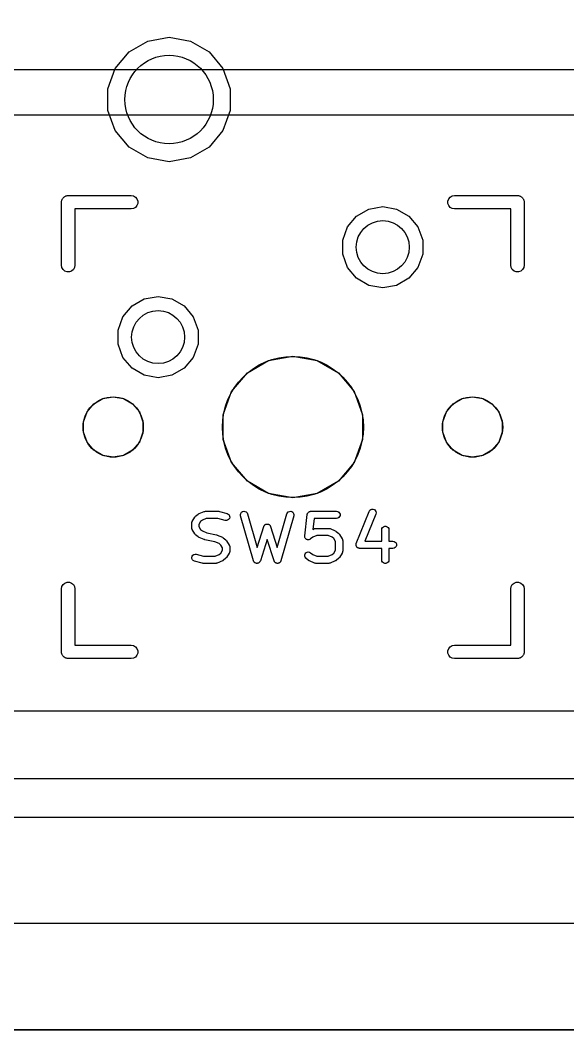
# Model space of a CAD drawing. Header units: millimetres. Extents: x 71 to 299, y 93 to 256.
# Drawn here: x 178.24 to 193.72, y 103.76 to 132.27 of the extents above; entities that cross this region are included whole.
import ezdxf

# ---------------------------------------------------------------- set-up
doc = ezdxf.new("R2010")
doc.units = ezdxf.units.MM
for name, color, linetype in [('BLACK', 7, 'Continuous'), ('PCB', 4, 'Continuous'), ('PCB_参照', 4, 'Continuous'), ('プレート', 6, 'Continuous'), ('上壁', 4, 'Continuous'), ('下壁1', 142, 'Continuous'), ('下壁2', 2, 'Continuous'), ('物理キー', 7, 'Continuous'), ('裏面', 3, 'Continuous')]:
    doc.layers.add(name, color=color, linetype=linetype)
doc.layers.add('化粧板', color=1, linetype='Continuous', transparency=0.6)
doc.layers.add('補助線', color=4, linetype='Continuous', transparency=0.6)

# ---------------------------------------------------------------- blocks, each defined once
blk = doc.blocks.new('PCB外形')
at = {"layer": 'BLACK'}
blk.add_line((36, -145.925), (202.925, -145.925), dxfattribs=at)
blk = doc.blocks.new('PCB詳細')
at = {"layer": 'BLACK'}
for p, q in [((117.121, -125.404), (117.649, -125.099)), ((117.649, -125.099), (118.25, -124.993)), ((118.25, -124.993), (118.851, -125.099)), ((118.851, -125.099), (119.379, -125.404)), ((116.729, -125.872), (117.121, -125.404)), ((119.379, -125.404), (119.771, -125.872)), ((116.52, -126.445), (116.729, -125.872)), ((119.771, -125.872), (119.98, -126.445)), ((116.52, -127.055), (116.52, -126.445)), ((119.98, -126.445), (119.98, -127.055)), ((116.729, -127.628), (116.52, -127.055)), ((119.98, -127.055), (119.771, -127.628)), ((117.121, -128.096), (116.729, -127.628)), ((119.771, -127.628), (119.379, -128.096)), ((117.649, -128.401), (117.121, -128.096)), ((119.379, -128.096), (118.851, -128.401)), ((118.25, -128.507), (117.649, -128.401)), ((118.851, -128.401), (118.25, -128.507)), ((115.351, -129.468), (115.367, -129.462)), ((115.367, -129.462), (115.384, -129.462)), ((115.384, -129.462), (115.4, -129.459)), ((115.4, -129.459), (117.178, -129.459)), ((117.178, -129.459), (117.243, -129.471)), ((126.257, -129.471), (126.322, -129.459)), ((126.322, -129.459), (128.1, -129.459)), ((128.1, -129.459), (128.116, -129.462)), ((128.116, -129.462), (128.133, -129.462)), ((128.133, -129.462), (128.149, -129.468)), ((115.209, -129.65), (115.212, -129.634)), ((115.209, -131.428), (115.209, -129.65)), ((115.212, -129.617), (115.218, -129.601)), ((115.212, -129.634), (115.212, -129.617)), ((115.218, -129.601), (115.221, -129.585)), ((115.221, -129.585), (115.229, -129.57)), ((115.229, -129.57), (115.235, -129.555)), ((115.235, -129.555), (115.246, -129.542)), ((115.246, -129.542), (115.254, -129.528)), ((115.254, -129.528), (115.267, -129.517)), ((115.267, -129.517), (115.278, -129.504)), ((115.278, -129.504), (115.292, -129.496)), ((115.292, -129.496), (115.305, -129.485)), ((115.305, -129.485), (115.32, -129.479)), ((115.32, -129.479), (115.335, -129.471)), ((115.335, -129.471), (115.351, -129.468)), ((117.243, -129.471), (117.3, -129.504)), ((117.3, -129.504), (117.343, -129.555)), ((117.343, -129.745), (117.3, -129.796)), ((117.343, -129.555), (117.366, -129.617)), ((117.366, -129.683), (117.343, -129.745)), ((117.366, -129.617), (117.366, -129.683)), ((126.134, -129.617), (126.157, -129.555)), ((126.134, -129.683), (126.134, -129.617)), ((126.157, -129.745), (126.134, -129.683)), ((126.157, -129.555), (126.2, -129.504)), ((126.2, -129.796), (126.157, -129.745)), ((126.2, -129.504), (126.257, -129.471)), ((128.149, -129.468), (128.165, -129.471)), ((128.165, -129.471), (128.18, -129.479)), ((128.18, -129.479), (128.195, -129.485)), ((128.195, -129.485), (128.208, -129.496)), ((128.208, -129.496), (128.222, -129.504)), ((128.222, -129.504), (128.233, -129.517)), ((128.233, -129.517), (128.246, -129.528)), ((128.246, -129.528), (128.254, -129.542)), ((128.254, -129.542), (128.265, -129.555)), ((128.265, -129.555), (128.271, -129.57)), ((128.271, -129.57), (128.279, -129.585)), ((128.279, -129.585), (128.282, -129.601)), ((128.282, -129.601), (128.288, -129.617)), ((128.288, -129.617), (128.288, -129.634)), ((128.288, -129.634), (128.29, -129.65)), ((128.29, -129.65), (128.29, -131.428)), ((117.178, -129.84), (115.59, -129.84)), ((115.59, -129.84), (115.59, -131.428)), ((117.243, -129.829), (117.178, -129.84)), ((117.3, -129.796), (117.243, -129.829)), ((123.552, -130.041), (123.898, -129.842)), ((123.898, -129.842), (124.29, -129.773)), ((124.29, -129.773), (124.682, -129.842)), ((124.682, -129.842), (125.028, -130.041)), ((126.257, -129.829), (126.2, -129.796)), ((126.322, -129.84), (126.257, -129.829)), ((127.909, -129.84), (126.322, -129.84)), ((127.909, -131.428), (127.909, -129.84)), ((123.296, -130.346), (123.552, -130.041)), ((125.028, -130.041), (125.284, -130.346)), ((123.16, -130.721), (123.296, -130.346)), ((125.284, -130.346), (125.42, -130.721)), ((123.16, -131.119), (123.16, -130.721)), ((125.42, -130.721), (125.42, -131.119)), ((123.296, -131.494), (123.16, -131.119)), ((125.42, -131.119), (125.284, -131.494)), ((115.221, -131.493), (115.209, -131.428)), ((115.59, -131.428), (115.579, -131.493)), ((127.921, -131.493), (127.909, -131.428)), ((128.29, -131.428), (128.279, -131.493)), ((115.254, -131.55), (115.221, -131.493)), ((115.305, -131.593), (115.254, -131.55)), ((115.367, -131.616), (115.305, -131.593)), ((115.433, -131.616), (115.367, -131.616)), ((115.495, -131.593), (115.433, -131.616)), ((115.546, -131.55), (115.495, -131.593)), ((115.579, -131.493), (115.546, -131.55)), ((123.552, -131.799), (123.296, -131.494)), ((125.284, -131.494), (125.028, -131.799)), ((127.954, -131.55), (127.921, -131.493)), ((128.005, -131.593), (127.954, -131.55)), ((128.067, -131.616), (128.005, -131.593)), ((128.133, -131.616), (128.067, -131.616)), ((128.195, -131.593), (128.133, -131.616)), ((128.246, -131.55), (128.195, -131.593)), ((128.279, -131.493), (128.246, -131.55)), ((123.898, -131.998), (123.552, -131.799)), ((124.29, -132.067), (123.898, -131.998)), ((124.682, -131.998), (124.29, -132.067)), ((125.028, -131.799), (124.682, -131.998)), ((117.548, -132.382), (117.94, -132.313)), ((117.94, -132.313), (118.332, -132.382)), ((116.946, -132.886), (117.202, -132.581)), ((117.202, -132.581), (117.548, -132.382)), ((118.332, -132.382), (118.678, -132.581)), ((118.678, -132.581), (118.934, -132.886)), ((116.81, -133.261), (116.946, -132.886)), ((118.934, -132.886), (119.07, -133.261)), ((116.81, -133.659), (116.81, -133.261)), ((119.07, -133.261), (119.07, -133.659)), ((116.946, -134.034), (116.81, -133.659)), ((119.07, -133.659), (118.934, -134.034)), ((121.065, -134.119), (121.75, -133.998)), ((121.75, -133.998), (122.435, -134.119)), ((117.202, -134.339), (116.946, -134.034)), ((118.934, -134.034), (118.678, -134.339)), ((120.463, -134.467), (121.065, -134.119)), ((122.435, -134.119), (123.037, -134.467)), ((117.548, -134.538), (117.202, -134.339)), ((117.94, -134.607), (117.548, -134.538)), ((118.332, -134.538), (117.94, -134.607)), ((118.678, -134.339), (118.332, -134.538)), ((120.017, -134.999), (120.463, -134.467)), ((123.037, -134.467), (123.483, -134.999)), ((116.378, -135.197), (116.67, -135.146)), ((116.67, -135.146), (116.962, -135.197)), ((119.779, -135.652), (120.017, -134.999)), ((123.483, -134.999), (123.721, -135.652)), ((126.538, -135.197), (126.83, -135.146)), ((126.83, -135.146), (127.122, -135.197)), ((115.93, -135.573), (116.121, -135.346)), ((116.121, -135.346), (116.378, -135.197)), ((116.962, -135.197), (117.219, -135.346)), ((117.219, -135.346), (117.41, -135.573)), ((126.09, -135.573), (126.281, -135.346)), ((126.281, -135.346), (126.538, -135.197)), ((127.122, -135.197), (127.379, -135.346)), ((127.379, -135.346), (127.57, -135.573)), ((115.829, -135.852), (115.93, -135.573)), ((117.41, -135.573), (117.511, -135.852)), ((119.779, -136.348), (119.779, -135.652)), ((123.721, -135.652), (123.721, -136.348)), ((125.989, -135.852), (126.09, -135.573)), ((127.57, -135.573), (127.671, -135.852)), ((115.829, -136.148), (115.829, -135.852)), ((117.511, -135.852), (117.511, -136.148)), ((125.989, -136.148), (125.989, -135.852)), ((127.671, -135.852), (127.671, -136.148)), ((115.93, -136.427), (115.829, -136.148)), ((117.511, -136.148), (117.41, -136.427)), ((126.09, -136.427), (125.989, -136.148)), ((127.671, -136.148), (127.57, -136.427)), ((116.121, -136.654), (115.93, -136.427)), ((117.41, -136.427), (117.219, -136.654)), ((120.017, -137.001), (119.779, -136.348)), ((123.721, -136.348), (123.483, -137.001)), ((126.281, -136.654), (126.09, -136.427)), ((127.57, -136.427), (127.379, -136.654)), ((116.378, -136.803), (116.121, -136.654)), ((116.67, -136.854), (116.378, -136.803)), ((116.962, -136.803), (116.67, -136.854)), ((117.219, -136.654), (116.962, -136.803)), ((126.538, -136.803), (126.281, -136.654)), ((126.83, -136.854), (126.538, -136.803)), ((127.122, -136.803), (126.83, -136.854)), ((127.379, -136.654), (127.122, -136.803)), ((120.463, -137.533), (120.017, -137.001)), ((123.483, -137.001), (123.037, -137.533)), ((121.065, -137.881), (120.463, -137.533)), ((123.037, -137.533), (122.435, -137.881)), ((121.75, -138.002), (121.065, -137.881)), ((122.435, -137.881), (121.75, -138.002)), ((118.905, -138.669), (118.978, -138.548)), ((118.978, -138.548), (118.989, -138.535)), ((118.989, -138.535), (119, -138.522)), ((119, -138.522), (119.072, -138.462)), ((119.072, -138.462), (119.086, -138.454)), ((119.086, -138.454), (119.098, -138.446)), ((119.098, -138.446), (119.243, -138.386)), ((119.303, -138.581), (119.191, -138.628)), ((119.243, -138.386), (119.246, -138.385)), ((119.246, -138.385), (119.248, -138.384)), ((119.248, -138.384), (119.263, -138.381)), ((119.263, -138.381), (119.278, -138.378)), ((119.278, -138.378), (119.28, -138.378)), ((119.28, -138.378), (119.283, -138.378)), ((119.283, -138.378), (119.645, -138.378)), ((119.632, -138.581), (119.303, -138.581)), ((119.836, -138.638), (119.632, -138.581)), ((119.645, -138.378), (119.659, -138.38)), ((119.659, -138.38), (119.673, -138.382)), ((119.673, -138.382), (119.89, -138.442)), ((119.89, -138.442), (119.922, -138.457)), ((119.922, -138.457), (119.947, -138.482)), ((119.955, -138.584), (119.934, -138.612)), ((119.947, -138.482), (119.962, -138.515)), ((119.964, -138.55), (119.955, -138.584)), ((119.962, -138.515), (119.964, -138.55)), ((120.27, -138.472), (120.278, -138.438)), ((120.273, -138.507), (120.27, -138.472)), ((120.636, -139.777), (120.273, -138.507)), ((120.278, -138.438), (120.298, -138.409)), ((120.298, -138.409), (120.327, -138.388)), ((120.327, -138.388), (120.361, -138.378)), ((120.361, -138.378), (120.396, -138.381)), ((120.396, -138.381), (120.428, -138.395)), ((120.428, -138.395), (120.453, -138.42)), ((120.453, -138.42), (120.469, -138.452)), ((120.469, -138.452), (120.74, -139.399)), ((121.309, -139.399), (121.58, -138.452)), ((121.775, -138.507), (121.412, -139.777)), ((121.58, -138.452), (121.595, -138.42)), ((121.595, -138.42), (121.621, -138.395)), ((121.621, -138.395), (121.653, -138.381)), ((121.653, -138.381), (121.688, -138.378)), ((121.688, -138.378), (121.722, -138.388)), ((121.722, -138.388), (121.75, -138.409)), ((121.75, -138.409), (121.77, -138.438)), ((121.77, -138.438), (121.779, -138.472)), ((121.779, -138.472), (121.775, -138.507)), ((122.085, -139.072), (122.157, -138.467)), ((122.157, -138.467), (122.158, -138.465)), ((122.158, -138.462), (122.163, -138.448)), ((122.158, -138.465), (122.158, -138.462)), ((122.163, -138.448), (122.167, -138.434)), ((122.167, -138.434), (122.169, -138.431)), ((122.169, -138.431), (122.17, -138.429)), ((122.17, -138.429), (122.18, -138.417)), ((122.18, -138.417), (122.189, -138.405)), ((122.189, -138.405), (122.191, -138.404)), ((122.191, -138.404), (122.193, -138.402)), ((122.193, -138.402), (122.206, -138.394)), ((122.206, -138.394), (122.218, -138.386)), ((122.218, -138.386), (122.221, -138.385)), ((122.221, -138.385), (122.223, -138.384)), ((122.223, -138.384), (122.238, -138.381)), ((122.238, -138.381), (122.252, -138.378)), ((122.252, -138.378), (122.255, -138.378)), ((122.255, -138.378), (122.258, -138.378)), ((122.258, -138.378), (122.984, -138.378)), ((122.348, -138.581), (122.311, -138.892)), ((122.984, -138.581), (122.348, -138.581)), ((122.984, -138.378), (123.018, -138.384)), ((123.018, -138.575), (122.984, -138.581)), ((123.018, -138.384), (123.049, -138.402)), ((123.049, -138.557), (123.018, -138.575)), ((123.049, -138.402), (123.072, -138.429)), ((123.072, -138.53), (123.049, -138.557)), ((123.072, -138.429), (123.084, -138.462)), ((123.084, -138.497), (123.072, -138.53)), ((123.084, -138.462), (123.084, -138.497)), ((123.543, -139.288), (123.905, -138.381)), ((124.094, -138.457), (123.787, -139.225)), ((123.905, -138.381), (123.924, -138.351)), ((123.924, -138.351), (123.952, -138.33)), ((123.952, -138.33), (123.985, -138.318)), ((123.985, -138.318), (124.02, -138.32)), ((124.02, -138.32), (124.053, -138.333)), ((124.053, -138.333), (124.08, -138.356)), ((124.08, -138.356), (124.096, -138.387)), ((124.101, -138.422), (124.094, -138.457)), ((124.096, -138.387), (124.101, -138.422)), ((118.891, -138.721), (118.892, -138.712)), ((118.891, -138.842), (118.891, -138.721)), ((118.892, -138.852), (118.891, -138.842)), ((118.892, -138.712), (118.893, -138.702)), ((118.893, -138.862), (118.892, -138.852)), ((118.893, -138.702), (118.895, -138.695)), ((118.895, -138.869), (118.893, -138.862)), ((118.895, -138.695), (118.897, -138.687)), ((118.897, -138.877), (118.895, -138.869)), ((118.897, -138.687), (118.902, -138.678)), ((118.902, -138.678), (118.905, -138.669)), ((119.143, -138.668), (119.094, -138.75)), ((119.094, -138.75), (119.094, -138.814)), ((119.094, -138.814), (119.143, -138.896)), ((119.191, -138.628), (119.143, -138.668)), ((119.871, -138.641), (119.836, -138.638)), ((119.905, -138.632), (119.871, -138.641)), ((119.934, -138.612), (119.905, -138.632)), ((120.74, -139.399), (120.928, -138.811)), ((120.928, -138.811), (120.929, -138.808)), ((120.929, -138.808), (120.93, -138.804)), ((120.93, -138.804), (120.938, -138.792)), ((120.938, -138.792), (120.944, -138.78)), ((120.944, -138.78), (120.947, -138.777)), ((120.947, -138.777), (120.949, -138.774)), ((120.949, -138.774), (120.96, -138.766)), ((120.96, -138.766), (120.97, -138.756)), ((120.97, -138.756), (120.974, -138.755)), ((120.974, -138.755), (120.977, -138.752)), ((120.977, -138.752), (120.99, -138.748)), ((120.99, -138.748), (121.003, -138.743)), ((121.003, -138.743), (121.007, -138.743)), ((121.007, -138.743), (121.011, -138.742)), ((121.011, -138.742), (121.024, -138.742)), ((121.024, -138.742), (121.038, -138.742)), ((121.038, -138.742), (121.042, -138.743)), ((121.042, -138.743), (121.046, -138.743)), ((121.046, -138.743), (121.059, -138.748)), ((121.059, -138.748), (121.072, -138.752)), ((121.072, -138.752), (121.075, -138.755)), ((121.075, -138.755), (121.079, -138.756)), ((121.079, -138.756), (121.089, -138.766)), ((121.089, -138.766), (121.099, -138.774)), ((121.099, -138.774), (121.102, -138.777)), ((121.102, -138.777), (121.105, -138.78)), ((121.105, -138.78), (121.111, -138.792)), ((121.111, -138.792), (121.118, -138.804)), ((121.118, -138.804), (121.119, -138.808)), ((121.119, -138.808), (121.121, -138.811)), ((121.121, -138.811), (121.309, -139.399)), ((122.311, -138.892), (122.364, -138.87)), ((122.364, -138.87), (122.366, -138.869)), ((122.366, -138.869), (122.368, -138.868)), ((122.368, -138.868), (122.384, -138.865)), ((122.384, -138.865), (122.398, -138.862)), ((122.398, -138.862), (122.401, -138.862)), ((122.401, -138.862), (122.403, -138.862)), ((122.403, -138.862), (122.766, -138.862)), ((122.766, -138.862), (122.768, -138.862)), ((122.768, -138.862), (122.771, -138.862)), ((122.771, -138.862), (122.786, -138.865)), ((122.786, -138.865), (122.801, -138.868)), ((122.801, -138.868), (122.803, -138.869)), ((122.803, -138.869), (122.805, -138.87)), ((122.805, -138.87), (122.95, -138.93)), ((124.261, -138.903), (124.267, -138.868)), ((124.267, -138.868), (124.285, -138.838)), ((124.285, -138.838), (124.312, -138.815)), ((124.312, -138.815), (124.345, -138.803)), ((124.345, -138.803), (124.38, -138.803)), ((124.38, -138.803), (124.413, -138.815)), ((124.413, -138.815), (124.44, -138.838)), ((124.44, -138.838), (124.458, -138.868)), ((124.458, -138.868), (124.464, -138.903)), ((118.902, -138.886), (118.897, -138.877)), ((118.905, -138.895), (118.902, -138.886)), ((118.978, -139.016), (118.905, -138.895)), ((118.989, -139.028), (118.978, -139.016)), ((119, -139.041), (118.989, -139.028)), ((119.072, -139.102), (119, -139.041)), ((119.086, -139.109), (119.072, -139.102)), ((119.098, -139.118), (119.086, -139.109)), ((119.243, -139.178), (119.098, -139.118)), ((119.143, -138.896), (119.191, -138.936)), ((119.191, -138.936), (119.313, -138.987)), ((119.313, -138.987), (119.594, -139.045)), ((119.594, -139.045), (119.603, -139.049)), ((119.603, -139.049), (119.612, -139.051)), ((119.612, -139.051), (119.757, -139.111)), ((119.757, -139.111), (119.77, -139.12)), ((119.77, -139.12), (119.783, -139.127)), ((119.783, -139.127), (119.856, -139.188)), ((122.085, -139.087), (122.085, -139.072)), ((122.085, -139.102), (122.085, -139.087)), ((122.086, -139.104), (122.085, -139.102)), ((122.086, -139.107), (122.086, -139.104)), ((122.092, -139.121), (122.086, -139.107)), ((122.097, -139.135), (122.092, -139.121)), ((122.099, -139.137), (122.097, -139.135)), ((122.1, -139.14), (122.099, -139.137)), ((122.11, -139.151), (122.1, -139.14)), ((122.12, -139.162), (122.11, -139.151)), ((122.311, -139.112), (122.25, -139.162)), ((122.423, -139.065), (122.311, -139.112)), ((122.746, -139.065), (122.423, -139.065)), ((122.858, -139.112), (122.746, -139.065)), ((122.905, -139.151), (122.858, -139.112)), ((122.955, -139.233), (122.905, -139.151)), ((122.95, -138.93), (122.963, -138.938)), ((122.963, -138.938), (122.976, -138.946)), ((122.976, -138.946), (123.049, -139.006)), ((123.049, -139.006), (123.06, -139.019)), ((123.06, -139.019), (123.071, -139.032)), ((123.071, -139.032), (123.143, -139.153)), ((123.143, -139.153), (123.147, -139.162)), ((124.261, -139.225), (124.261, -138.903)), ((124.464, -138.903), (124.464, -139.225)), ((119.253, -139.18), (119.243, -139.178)), ((119.262, -139.184), (119.253, -139.18)), ((119.543, -139.242), (119.262, -139.184)), ((119.665, -139.293), (119.543, -139.242)), ((119.712, -139.333), (119.665, -139.293)), ((119.762, -139.415), (119.712, -139.333)), ((119.762, -139.479), (119.762, -139.415)), ((119.856, -139.188), (119.867, -139.201)), ((119.867, -139.201), (119.878, -139.213)), ((119.878, -139.213), (119.95, -139.334)), ((119.95, -139.334), (119.954, -139.343)), ((119.954, -139.343), (119.959, -139.352)), ((119.959, -139.352), (119.96, -139.36)), ((119.96, -139.36), (119.963, -139.367)), ((119.963, -139.367), (119.963, -139.377)), ((119.963, -139.377), (119.965, -139.387)), ((119.965, -139.387), (119.965, -139.508)), ((121.024, -139.176), (120.831, -139.78)), ((121.218, -139.78), (121.024, -139.176)), ((122.122, -139.163), (122.12, -139.162)), ((122.125, -139.166), (122.122, -139.163)), ((122.138, -139.172), (122.125, -139.166)), ((122.15, -139.18), (122.138, -139.172)), ((122.153, -139.18), (122.15, -139.18)), ((122.156, -139.182), (122.153, -139.18)), ((122.171, -139.183), (122.156, -139.182)), ((122.185, -139.186), (122.171, -139.183)), ((122.188, -139.185), (122.185, -139.186)), ((122.191, -139.186), (122.188, -139.185)), ((122.205, -139.182), (122.191, -139.186)), ((122.22, -139.18), (122.205, -139.182)), ((122.222, -139.178), (122.22, -139.18)), ((122.225, -139.178), (122.222, -139.178)), ((122.238, -139.17), (122.225, -139.178)), ((122.25, -139.162), (122.238, -139.17)), ((122.955, -139.479), (122.955, -139.233)), ((123.147, -139.162), (123.152, -139.17)), ((123.152, -139.17), (123.153, -139.178)), ((123.153, -139.178), (123.156, -139.186)), ((123.156, -139.186), (123.156, -139.196)), ((123.156, -139.196), (123.158, -139.205)), ((123.158, -139.205), (123.158, -139.508)), ((123.535, -139.323), (123.537, -139.316)), ((123.537, -139.333), (123.535, -139.323)), ((123.537, -139.309), (123.54, -139.299)), ((123.537, -139.316), (123.537, -139.309)), ((123.537, -139.344), (123.537, -139.333)), ((123.539, -139.351), (123.537, -139.344)), ((123.54, -139.358), (123.539, -139.351)), ((123.54, -139.299), (123.543, -139.288)), ((123.545, -139.367), (123.54, -139.358)), ((123.549, -139.377), (123.545, -139.367)), ((123.554, -139.383), (123.549, -139.377)), ((123.557, -139.389), (123.554, -139.383)), ((123.565, -139.396), (123.557, -139.389)), ((123.572, -139.404), (123.565, -139.396)), ((123.578, -139.408), (123.572, -139.404)), ((123.583, -139.413), (123.578, -139.408)), ((123.593, -139.416), (123.583, -139.413)), ((123.602, -139.422), (123.593, -139.416)), ((123.609, -139.423), (123.602, -139.422)), ((123.616, -139.426), (123.609, -139.423)), ((123.627, -139.426), (123.616, -139.426)), ((123.637, -139.428), (123.627, -139.426)), ((124.261, -139.428), (123.637, -139.428)), ((123.787, -139.225), (124.261, -139.225)), ((124.261, -139.75), (124.261, -139.428)), ((124.464, -139.225), (124.58, -139.225)), ((124.58, -139.428), (124.464, -139.428)), ((124.464, -139.428), (124.464, -139.75)), ((124.58, -139.225), (124.615, -139.231)), ((124.615, -139.422), (124.58, -139.428)), ((124.615, -139.231), (124.646, -139.248)), ((124.646, -139.404), (124.615, -139.422)), ((124.646, -139.248), (124.668, -139.275)), ((124.668, -139.377), (124.646, -139.404)), ((124.668, -139.275), (124.68, -139.309)), ((124.68, -139.344), (124.668, -139.377)), ((124.68, -139.309), (124.68, -139.344)), ((118.891, -139.679), (118.901, -139.645)), ((118.894, -139.714), (118.891, -139.679)), ((118.909, -139.747), (118.894, -139.714)), ((118.901, -139.645), (118.921, -139.617)), ((118.921, -139.617), (118.95, -139.597)), ((118.95, -139.597), (118.984, -139.588)), ((118.984, -139.588), (119.019, -139.591)), ((119.019, -139.591), (119.224, -139.648)), ((119.224, -139.648), (119.553, -139.648)), ((119.553, -139.648), (119.665, -139.601)), ((119.665, -139.601), (119.712, -139.562)), ((119.712, -139.562), (119.762, -139.479)), ((119.856, -139.707), (119.783, -139.767)), ((119.867, -139.694), (119.856, -139.707)), ((119.878, -139.681), (119.867, -139.694)), ((119.95, -139.56), (119.878, -139.681)), ((119.954, -139.551), (119.95, -139.56)), ((119.959, -139.542), (119.954, -139.551)), ((119.96, -139.534), (119.959, -139.542)), ((119.963, -139.527), (119.96, -139.534)), ((119.965, -139.508), (119.963, -139.517)), ((119.963, -139.517), (119.963, -139.527)), ((122.085, -139.611), (122.097, -139.578)), ((122.085, -139.647), (122.085, -139.611)), ((122.098, -139.68), (122.085, -139.647)), ((122.097, -139.578), (122.12, -139.551)), ((122.12, -139.707), (122.098, -139.68)), ((122.12, -139.551), (122.15, -139.533)), ((122.193, -139.767), (122.12, -139.707)), ((122.15, -139.533), (122.185, -139.527)), ((122.185, -139.527), (122.22, -139.533)), ((122.22, -139.533), (122.25, -139.551)), ((122.25, -139.551), (122.311, -139.601)), ((122.311, -139.601), (122.423, -139.648)), ((122.423, -139.648), (122.746, -139.648)), ((122.746, -139.648), (122.858, -139.601)), ((122.858, -139.601), (122.905, -139.562)), ((122.905, -139.562), (122.955, -139.479)), ((123.049, -139.707), (122.976, -139.767)), ((123.06, -139.694), (123.049, -139.707)), ((123.071, -139.681), (123.06, -139.694)), ((123.143, -139.56), (123.071, -139.681)), ((123.147, -139.551), (123.143, -139.56)), ((123.152, -139.542), (123.147, -139.551)), ((123.153, -139.534), (123.152, -139.542)), ((123.156, -139.527), (123.153, -139.534)), ((123.158, -139.508), (123.156, -139.517)), ((123.156, -139.517), (123.156, -139.527)), ((118.933, -139.772), (118.909, -139.747)), ((118.965, -139.787), (118.933, -139.772)), ((119.183, -139.847), (118.965, -139.787)), ((119.196, -139.849), (119.183, -139.847)), ((119.21, -139.851), (119.196, -139.849)), ((119.573, -139.851), (119.21, -139.851)), ((119.575, -139.851), (119.573, -139.851)), ((119.578, -139.851), (119.575, -139.851)), ((119.592, -139.848), (119.578, -139.851)), ((119.608, -139.845), (119.592, -139.848)), ((119.61, -139.844), (119.608, -139.845)), ((119.612, -139.843), (119.61, -139.844)), ((119.757, -139.783), (119.612, -139.843)), ((119.77, -139.775), (119.757, -139.783)), ((119.783, -139.767), (119.77, -139.775)), ((120.639, -139.783), (120.636, -139.777)), ((120.64, -139.788), (120.639, -139.783)), ((120.646, -139.798), (120.64, -139.788)), ((120.652, -139.809), (120.646, -139.798)), ((120.656, -139.813), (120.652, -139.809)), ((120.659, -139.818), (120.656, -139.813)), ((120.668, -139.825), (120.659, -139.818)), ((120.677, -139.834), (120.668, -139.825)), ((120.682, -139.836), (120.677, -139.834)), ((120.687, -139.839), (120.682, -139.836)), ((120.698, -139.843), (120.687, -139.839)), ((120.709, -139.848), (120.698, -139.843)), ((120.715, -139.848), (120.709, -139.848)), ((120.72, -139.85), (120.715, -139.848)), ((120.732, -139.85), (120.72, -139.85)), ((120.745, -139.851), (120.732, -139.85)), ((120.75, -139.849), (120.745, -139.851)), ((120.756, -139.849), (120.75, -139.849)), ((120.767, -139.844), (120.756, -139.849)), ((120.778, -139.841), (120.767, -139.844)), ((120.783, -139.838), (120.778, -139.841)), ((120.788, -139.835), (120.783, -139.838)), ((120.797, -139.827), (120.788, -139.835)), ((120.807, -139.82), (120.797, -139.827)), ((120.81, -139.816), (120.807, -139.82)), ((120.814, -139.812), (120.81, -139.816)), ((120.82, -139.801), (120.814, -139.812)), ((120.827, -139.791), (120.82, -139.801)), ((120.828, -139.785), (120.827, -139.791)), ((120.831, -139.78), (120.828, -139.785)), ((121.22, -139.785), (121.218, -139.78)), ((121.222, -139.791), (121.22, -139.785)), ((121.229, -139.801), (121.222, -139.791)), ((121.234, -139.812), (121.229, -139.801)), ((121.238, -139.816), (121.234, -139.812)), ((121.242, -139.82), (121.238, -139.816)), ((121.251, -139.827), (121.242, -139.82)), ((121.26, -139.835), (121.251, -139.827)), ((121.266, -139.838), (121.26, -139.835)), ((121.27, -139.841), (121.266, -139.838)), ((121.282, -139.844), (121.27, -139.841)), ((121.293, -139.849), (121.282, -139.844)), ((121.299, -139.849), (121.293, -139.849)), ((121.304, -139.851), (121.299, -139.849)), ((121.316, -139.85), (121.304, -139.851)), ((121.328, -139.85), (121.316, -139.85)), ((121.334, -139.848), (121.328, -139.85)), ((121.339, -139.848), (121.334, -139.848)), ((121.35, -139.843), (121.339, -139.848)), ((121.362, -139.839), (121.35, -139.843)), ((121.366, -139.836), (121.362, -139.839)), ((121.371, -139.834), (121.366, -139.836)), ((121.38, -139.825), (121.371, -139.834)), ((121.39, -139.818), (121.38, -139.825)), ((121.393, -139.813), (121.39, -139.818)), ((121.397, -139.809), (121.393, -139.813)), ((121.402, -139.798), (121.397, -139.809)), ((121.409, -139.788), (121.402, -139.798)), ((121.41, -139.783), (121.409, -139.788)), ((121.412, -139.777), (121.41, -139.783)), ((122.206, -139.775), (122.193, -139.767)), ((122.219, -139.783), (122.206, -139.775)), ((122.364, -139.843), (122.219, -139.783)), ((122.366, -139.844), (122.364, -139.843)), ((122.368, -139.845), (122.366, -139.844)), ((122.384, -139.848), (122.368, -139.845)), ((122.398, -139.851), (122.384, -139.848)), ((122.401, -139.851), (122.398, -139.851)), ((122.403, -139.851), (122.401, -139.851)), ((122.766, -139.851), (122.403, -139.851)), ((122.768, -139.851), (122.766, -139.851)), ((122.771, -139.851), (122.768, -139.851)), ((122.786, -139.848), (122.771, -139.851)), ((122.801, -139.845), (122.786, -139.848)), ((122.803, -139.844), (122.801, -139.845)), ((122.805, -139.843), (122.803, -139.844)), ((122.95, -139.783), (122.805, -139.843)), ((122.963, -139.775), (122.95, -139.783)), ((122.976, -139.767), (122.963, -139.775)), ((124.267, -139.784), (124.261, -139.75)), ((124.285, -139.815), (124.267, -139.784)), ((124.312, -139.838), (124.285, -139.815)), ((124.345, -139.85), (124.312, -139.838)), ((124.38, -139.85), (124.345, -139.85)), ((124.413, -139.838), (124.38, -139.85)), ((124.44, -139.815), (124.413, -139.838)), ((124.458, -139.784), (124.44, -139.815)), ((124.464, -139.75), (124.458, -139.784)), ((115.209, -140.572), (115.221, -140.507)), ((115.209, -142.35), (115.209, -140.572)), ((115.221, -140.507), (115.254, -140.45)), ((115.254, -140.45), (115.305, -140.407)), ((115.305, -140.407), (115.367, -140.384)), ((115.367, -140.384), (115.433, -140.384)), ((115.433, -140.384), (115.495, -140.407)), ((115.495, -140.407), (115.546, -140.45)), ((115.546, -140.45), (115.579, -140.507)), ((115.579, -140.507), (115.59, -140.572)), ((115.59, -140.572), (115.59, -142.159)), ((127.909, -140.572), (127.921, -140.507)), ((127.909, -142.159), (127.909, -140.572)), ((127.921, -140.507), (127.954, -140.45)), ((127.954, -140.45), (128.005, -140.407)), ((128.005, -140.407), (128.067, -140.384)), ((128.067, -140.384), (128.133, -140.384)), ((128.133, -140.384), (128.195, -140.407)), ((128.195, -140.407), (128.246, -140.45)), ((128.246, -140.45), (128.279, -140.507)), ((128.279, -140.507), (128.29, -140.572)), ((128.29, -140.572), (128.29, -142.35)), ((115.59, -142.159), (117.178, -142.159)), ((117.178, -142.159), (117.243, -142.171)), ((117.243, -142.171), (117.3, -142.204)), ((117.3, -142.204), (117.343, -142.255)), ((117.343, -142.255), (117.366, -142.317)), ((126.134, -142.317), (126.157, -142.255)), ((126.157, -142.255), (126.2, -142.204)), ((126.2, -142.204), (126.257, -142.171)), ((126.257, -142.171), (126.322, -142.159)), ((126.322, -142.159), (127.909, -142.159)), ((115.212, -142.366), (115.209, -142.35)), ((115.212, -142.383), (115.212, -142.366)), ((115.218, -142.399), (115.212, -142.383)), ((115.221, -142.415), (115.218, -142.399)), ((115.229, -142.43), (115.221, -142.415)), ((115.235, -142.445), (115.229, -142.43)), ((115.246, -142.458), (115.235, -142.445)), ((115.254, -142.472), (115.246, -142.458)), ((115.267, -142.483), (115.254, -142.472)), ((115.278, -142.496), (115.267, -142.483)), ((115.292, -142.504), (115.278, -142.496)), ((115.305, -142.515), (115.292, -142.504)), ((115.32, -142.521), (115.305, -142.515)), ((115.335, -142.529), (115.32, -142.521)), ((115.351, -142.532), (115.335, -142.529)), ((115.367, -142.538), (115.351, -142.532)), ((115.384, -142.538), (115.367, -142.538)), ((115.4, -142.54), (115.384, -142.538)), ((117.178, -142.54), (115.4, -142.54)), ((117.243, -142.529), (117.178, -142.54)), ((117.3, -142.496), (117.243, -142.529)), ((117.343, -142.445), (117.3, -142.496)), ((117.366, -142.383), (117.343, -142.445)), ((117.366, -142.317), (117.366, -142.383)), ((126.134, -142.383), (126.134, -142.317)), ((126.157, -142.445), (126.134, -142.383)), ((126.2, -142.496), (126.157, -142.445)), ((126.257, -142.529), (126.2, -142.496)), ((126.322, -142.54), (126.257, -142.529)), ((128.1, -142.54), (126.322, -142.54)), ((128.116, -142.538), (128.1, -142.54)), ((128.133, -142.538), (128.116, -142.538)), ((128.149, -142.532), (128.133, -142.538)), ((128.165, -142.529), (128.149, -142.532)), ((128.18, -142.521), (128.165, -142.529)), ((128.195, -142.515), (128.18, -142.521)), ((128.208, -142.504), (128.195, -142.515)), ((128.222, -142.496), (128.208, -142.504)), ((128.233, -142.483), (128.222, -142.496)), ((128.246, -142.472), (128.233, -142.483)), ((128.254, -142.458), (128.246, -142.472)), ((128.265, -142.445), (128.254, -142.458)), ((128.271, -142.43), (128.265, -142.445)), ((128.279, -142.415), (128.271, -142.43)), ((128.282, -142.399), (128.279, -142.415)), ((128.288, -142.383), (128.282, -142.399)), ((128.29, -142.35), (128.288, -142.366)), ((128.288, -142.366), (128.288, -142.383))]:
    blk.add_line(p, q, dxfattribs=at)
for centre, radius in [((118.25, -126.75), 1.25), ((124.29, -130.92), 0.7493), ((117.94, -133.46), 0.7493), ((121.75, -136), 1.9939), ((116.67, -136), 0.8509), ((126.83, -136), 0.8509)]:
    blk.add_circle(centre, radius, dxfattribs=at)
at = {"linetype": 'ByBlock'}
blk.add_blockref('PCB外形', (0, 0), dxfattribs=at)
blk = doc.blocks.new('A$C28663')
at = {"layer": 'PCB'}
blk.add_blockref('PCB詳細', (-35.075, 145.925), dxfattribs=at)

msp = doc.modelspace()

# ---------------------------------------------------------------- linework, layer by layer
at = {"layer": 'プレート'}
msp.add_lwpolyline([(268.277, 103.757, 0.414214), (274.277, 109.757), (274.277, 206.757), (92.172, 206.757), (92.172, 109.757, 0.414214), (98.172, 103.757)], format="xyb", close=True, dxfattribs=at)
msp.add_circle((182.449, 130.032), 1.25, dxfattribs=at)
at = {"layer": '上壁'}
msp.add_lwpolyline([(98.172, 103.757), (268.277, 103.757, 0.414214), (274.277, 109.757), (92.172, 109.757, 0.414214)], format="xyb", close=True, dxfattribs=at)
at = {"layer": '下壁1'}
msp.add_lwpolyline([(98.172, 103.757), (268.277, 103.757, 0.414214), (274.277, 109.757), (92.172, 109.757, 0.414214)], format="xyb", close=True, dxfattribs=at)
at = {"layer": '下壁2'}
msp.add_lwpolyline([(98.172, 103.757), (268.277, 103.757, 0.414214), (274.277, 109.757), (92.172, 109.757, 0.414214)], format="xyb", close=True, dxfattribs=at)
at = {"layer": '化粧板'}
msp.add_lwpolyline([(268.277, 103.757), (98.172, 103.757, -0.414214), (92.172, 109.757), (92.172, 229.63, -0.414214), (98.172, 235.63), (268.277, 235.63, -0.414214), (274.277, 229.63), (274.277, 109.757, -0.414214)], format="xyb", close=True, dxfattribs=at)
msp.add_lwpolyline([(177.088, 110.625), (99.808, 110.625), (99.808, 149.872), (109.308, 149.872), (109.308, 167.594), (104.558, 167.594), (104.558, 187.872), (114.058, 187.872), (114.058, 206.874), (267.333, 206.874), (267.287, 129.557), (215.135, 129.588), (215.135, 110.625), (194.808, 110.625), (194.808, 129.594), (177.088, 129.594)], close=True, dxfattribs=at)
at = {"layer": '物理キー', "color": 7}
msp.add_lwpolyline([(177.088, 148.594), (194.81, 148.594), (194.81, 130.872), (177.088, 130.872), (177.088, 148.594)], close=True, dxfattribs=at)
at = {"layer": '裏面'}
msp.add_lwpolyline([(268.277, 103.757), (98.172, 103.757, -0.414214), (92.172, 109.757), (92.172, 229.63, -0.414214), (98.172, 235.63), (268.277, 235.63, -0.414214), (274.277, 229.63), (274.277, 109.757, -0.414214)], format="xyb", close=True, dxfattribs=at)
msp.add_circle((182.449, 130.032), 1.25, dxfattribs=at)
at = {"layer": '補助線'}
for p, q in [((298.732, 112.757), (71.224, 112.757)), ((298.732, 109.757), (71.224, 109.757)), ((298.732, 106.757), (71.224, 106.757)), ((298.732, 103.757), (71.224, 103.757))]:
    msp.add_line(p, q, dxfattribs=at)

# ---------------------------------------------------------------- block references
at = {"layer": 'PCB_参照'}
msp.add_blockref('A$C28663', (99.274, 110.857), dxfattribs=at)

doc.saveas('drawing.dxf')
